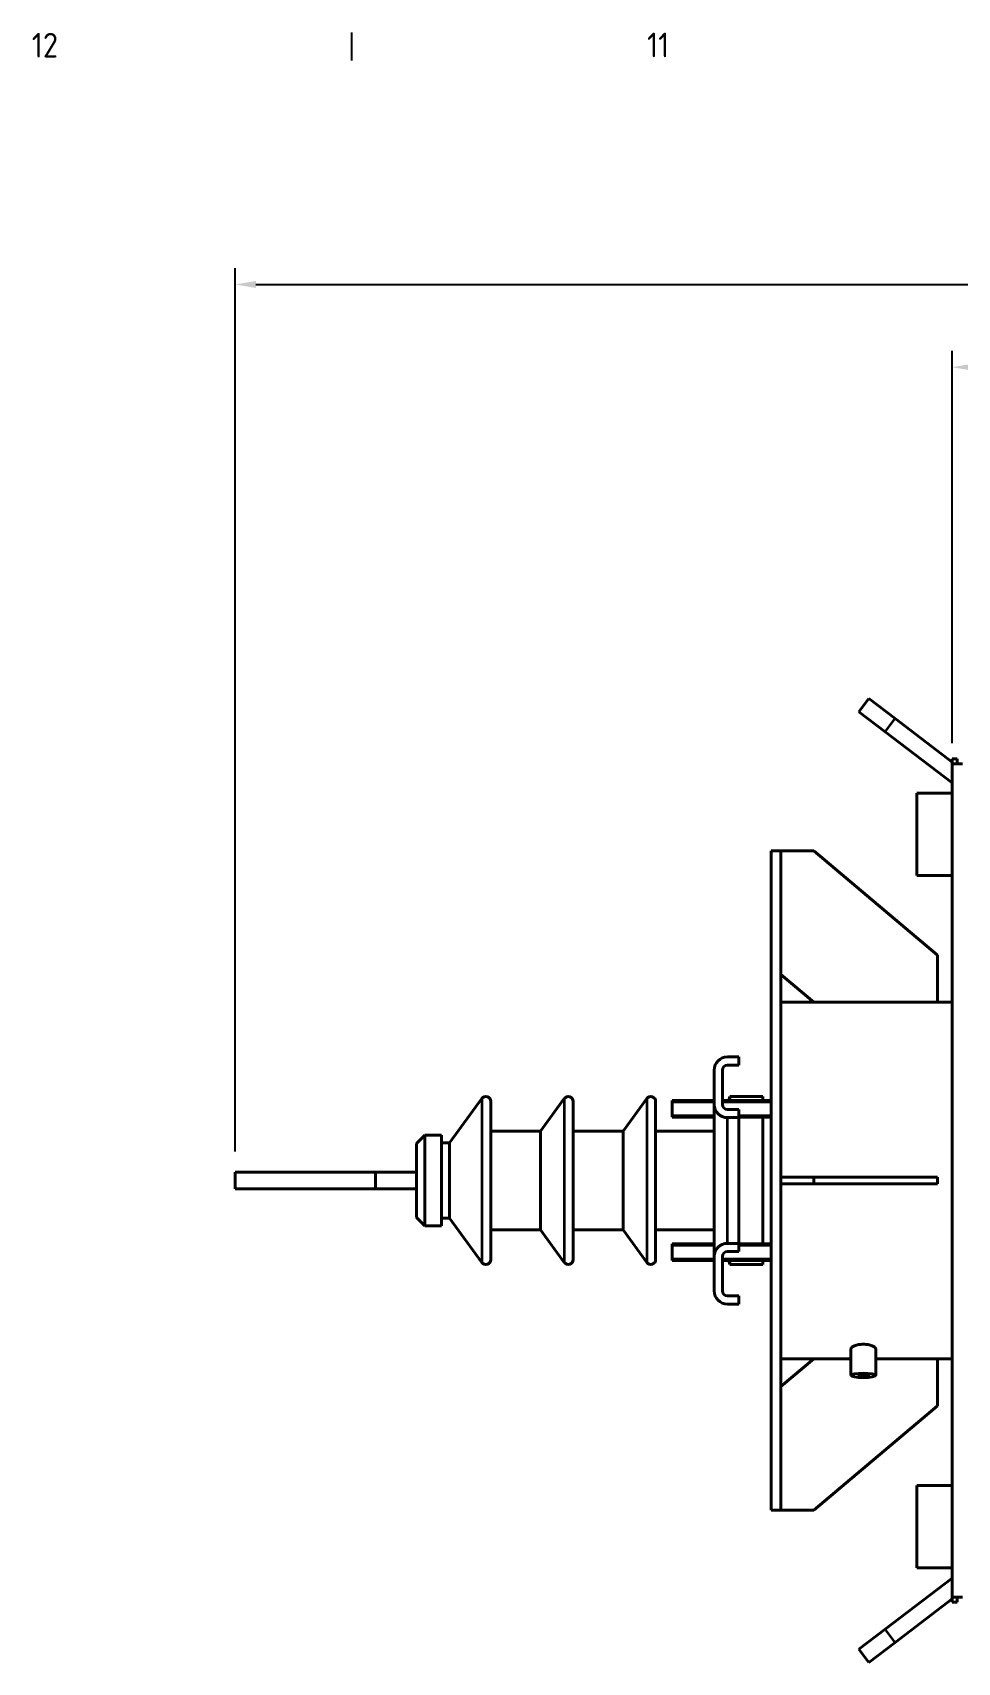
# Model space of a CAD drawing. Header units: millimetres. Extents: x 0 to 5945, y 0 to 4205.
# Drawn here: x 1664 to 2225, y 3133 to 4122 of the extents above; entities that cross this region are included whole.
import ezdxf

# ---------------------------------------------------------------- set-up
doc = ezdxf.new("R2010")
doc.units = ezdxf.units.MM
doc.header["$LTSCALE"] = 5
doc.layers.get('0').update_dxf_attribs({"color": 3, "lineweight": 25})
for name, color, linetype, lineweight in [('가시적인 것(ISO)', 3, 'Continuous', 40), ('가시적인 좁은 것(ISO)', 3, 'Continuous', 35), ('경계(ISO)', 7, 'Continuous', 25), ('치수(ISO)', 2, 'Continuous', 25)]:
    doc.layers.add(name, color=color, linetype=linetype, lineweight=lineweight)
doc.styles.add('문자 텍스트_PSTEK_POSCO', font='isocp.shx')
doc.styles.add('치수 텍스트_PSTEK_POSCO', font='isocp.shx')
doc.dimstyles.new('치수_PSTEK_POSCO', dxfattribs={"dimscale": 5, "dimtxt": 3.5, "dimasz": 2.5, "dimexe": 2, "dimexo": 2.5, "dimgap": 1, "dimtad": 1, "dimrnd": 1e-08, "dimdsep": 46, "dimtxsty": '치수 텍스트_PSTEK_POSCO', "dimcen": 0.09, "dimdle": 10, "dimclrd": 7, "dimclre": 7, "dimclrt": 2, "dimadec": 1, "dimazin": 2, "dimtfac": 1, "dimtmove": 0, "dimatfit": 3, "dimfxl": 0, "dimtolj": 1, "dimlwd": -1, "dimlwe": -1, "dimarcsym": 0})

# ---------------------------------------------------------------- blocks, each defined once
blk = doc.blocks.new('경계 Default Border')
at = {"layer": '경계(ISO)'}
blk.add_line((371.56, 821), (371.56, 824.4), dxfattribs=at)
at = {"layer": '경계(ISO)', "color": 2, "char_height": 3, "attachment_point": 7, "style": '문자 텍스트_PSTEK_POSCO'}
for s, insert in [('12', (332.72, 821.37)), ('11', (407.37, 821.4))]:
    blk.add_mtext(s, dxfattribs=dict(at, insert=insert))
blk = doc.blocks.new('*D29')
at = {"layer": 'Defpoints', "color": 0}
for p in [(2869.26, 3918.93), (2221.86, 3678.22), (2869.26, 3678.22)]:
    blk.add_point(p, dxfattribs=at)
at = {"layer": '치수(ISO)', "color": 7}
for p, q in [((2221.86, 3690.72), (2221.86, 3928.93)), ((2869.26, 3690.72), (2869.26, 3928.93)), ((2234.36, 3918.93), (2856.76, 3918.93))]:
    blk.add_line(p, q, dxfattribs=at)
for points in [[(2234.36, 3921.02), (2234.36, 3916.85), (2221.86, 3918.93)], [(2856.76, 3921.02), (2856.76, 3916.85), (2869.26, 3918.93)]]:
    blk.add_solid(points, dxfattribs=at)
at = {"layer": '치수(ISO)', "color": 2, "insert": (2518.78, 3932.68), "char_height": 17.5, "attachment_point": 4, "style": '치수 텍스트_PSTEK_POSCO'}
blk.add_mtext('\\A1;647.4', dxfattribs=at)
blk = doc.blocks.new('*D57')
at = {"layer": 'Defpoints', "color": 0}
for p in [(2943.06, 3969.15), (2943.06, 3489.42), (1787.06, 3430.42)]:
    blk.add_point(p, dxfattribs=at)
at = {"layer": '치수(ISO)', "color": 7}
for p, q in [((1787.06, 3442.92), (1787.06, 3979.15)), ((2943.06, 3501.92), (2943.06, 3979.15)), ((1799.56, 3969.15), (2930.56, 3969.15))]:
    blk.add_line(p, q, dxfattribs=at)
for points in [[(1799.56, 3971.24), (1799.56, 3967.07), (1787.06, 3969.15)], [(2930.56, 3971.24), (2930.56, 3967.07), (2943.06, 3969.15)]]:
    blk.add_solid(points, dxfattribs=at)
at = {"layer": '치수(ISO)', "color": 2, "insert": (2346.25, 3982.9), "char_height": 17.5, "attachment_point": 4, "style": '치수 텍스트_PSTEK_POSCO'}
blk.add_mtext('\\A1;1156', dxfattribs=at)

msp = doc.modelspace()

# ---------------------------------------------------------------- linework, layer by layer
at = {"layer": '가시적인 것(ISO)'}
for p, q in [((2171.444, 3717.862), (2165.369, 3709.919)), ((2181.255, 3697.769), (2165.369, 3709.919)), ((2171.444, 3717.862), (2187.33, 3705.712)), ((2221.857, 3679.303), (2187.33, 3705.712)), ((2181.255, 3697.769), (2221.857, 3666.714)), ((2225.057, 3681.325), (2221.857, 3681.325)), ((2221.857, 3678.225), (2221.857, 3681.325)), ((2225.057, 3681.325), (2225.057, 3678.225)), ((2221.857, 3172.625), (2221.857, 3678.225)), ((2222.714, 3678.225), (2221.857, 3678.225)), ((2228.257, 3678.225), (2222.714, 3678.225)), ((2200.557, 3660.425), (2200.557, 3610.425)), ((2221.857, 3660.425), (2200.557, 3660.425)), ((2112.057, 3625.425), (2112.057, 3225.425)), ((2118.057, 3625.425), (2112.057, 3625.425)), ((2118.057, 3625.425), (2118.057, 3625.415)), ((2138.057, 3625.425), (2118.057, 3625.425)), ((2118.057, 3427.425), (2118.057, 3625.415)), ((2213.057, 3562.237), (2138.057, 3625.425)), ((2200.557, 3610.425), (2221.857, 3610.425)), ((2213.057, 3533.575), (2213.057, 3562.237)), ((2118.057, 3550.425), (2138.057, 3533.575)), ((2138.057, 3533.575), (2118.057, 3533.575)), ((2138.057, 3533.575), (2213.057, 3533.575)), ((2221.857, 3533.575), (2213.057, 3533.575)), ((2077.593, 3471.562), (2077.593, 3492.425)), ((2082.593, 3492.425), (2082.593, 3471.562)), ((2085.593, 3500.425), (2092.593, 3500.425)), ((2092.593, 3495.425), (2085.593, 3495.425)), ((2092.593, 3500.425), (2092.593, 3495.425)), ((1917.057, 3448.248), (1936.63, 3475.188)), ((1942.057, 3473.425), (1942.057, 3377.425)), ((1972.271, 3455.425), (1986.63, 3475.188)), ((1992.057, 3473.425), (1992.057, 3377.425)), ((2022.271, 3455.425), (2036.63, 3475.188)), ((2042.057, 3473.425), (2042.057, 3377.425)), ((2052.057, 3473.912), (2052.057, 3463.912)), ((2077.593, 3473.912), (2052.057, 3473.912)), ((2077.593, 3379.288), (2077.593, 3471.562)), ((2112.057, 3473.912), (2082.593, 3473.912)), ((2086.523, 3473.912), (2087.057, 3476.425)), ((2087.057, 3476.425), (2087.057, 3473.912)), ((2107.057, 3476.425), (2087.057, 3476.425)), ((2107.057, 3476.425), (2107.057, 3473.912)), ((2077.593, 3463.912), (2052.057, 3463.912)), ((2085.593, 3468.562), (2092.593, 3468.562)), ((2092.593, 3463.562), (2085.593, 3463.562)), ((2092.593, 3468.562), (2092.593, 3463.562)), ((2112.057, 3463.912), (2092.593, 3463.912)), ((2092.593, 3387.288), (2092.593, 3463.562)), ((2107.057, 3463.912), (2107.057, 3386.938)), ((1897.057, 3447.925), (1902.057, 3452.925)), ((1902.057, 3452.925), (1902.057, 3397.925)), ((1912.057, 3452.925), (1902.057, 3452.925)), ((1912.057, 3452.925), (1912.057, 3397.925)), ((1972.271, 3455.425), (1942.057, 3455.425)), ((1972.271, 3455.425), (1972.271, 3395.425)), ((2022.271, 3455.425), (1992.057, 3455.425)), ((2022.271, 3455.425), (2022.271, 3395.425)), ((2077.593, 3455.425), (2042.057, 3455.425)), ((1897.057, 3447.925), (1897.057, 3402.925)), ((1917.057, 3448.248), (1912.057, 3448.248)), ((1917.057, 3448.248), (1917.057, 3402.601)), ((1787.057, 3430.425), (1872.057, 3430.425)), ((1787.057, 3420.425), (1787.057, 3430.425)), ((1872.057, 3430.425), (1897.057, 3430.425)), ((1872.057, 3420.425), (1872.057, 3430.425)), ((2118.057, 3425.425), (2118.057, 3427.425)), ((2118.057, 3427.425), (2138.057, 3427.425)), ((2118.057, 3423.425), (2118.057, 3425.425)), ((2118.057, 3225.435), (2118.057, 3423.425)), ((2138.057, 3423.425), (2118.057, 3423.425)), ((2138.057, 3427.425), (2213.057, 3427.425)), ((2138.057, 3427.425), (2138.057, 3423.425)), ((2213.057, 3423.425), (2138.057, 3423.425)), ((2213.057, 3427.425), (2213.057, 3423.425)), ((1872.057, 3420.425), (1787.057, 3420.425)), ((1897.057, 3420.425), (1872.057, 3420.425)), ((1897.057, 3402.925), (1902.057, 3397.925)), ((1917.057, 3402.601), (1912.057, 3402.601)), ((1917.057, 3402.601), (1936.63, 3375.661)), ((1912.057, 3397.925), (1902.057, 3397.925)), ((1972.271, 3395.425), (1942.057, 3395.425)), ((1972.271, 3395.425), (1986.63, 3375.661)), ((2022.271, 3395.425), (1992.057, 3395.425)), ((2022.271, 3395.425), (2036.63, 3375.661)), ((2077.593, 3395.425), (2042.057, 3395.425)), ((2052.057, 3386.938), (2052.057, 3376.938)), ((2077.593, 3386.938), (2052.057, 3386.938)), ((2085.593, 3387.288), (2092.593, 3387.288)), ((2092.593, 3387.288), (2092.593, 3382.288)), ((2112.057, 3386.938), (2092.593, 3386.938)), ((2077.593, 3376.938), (2052.057, 3376.938)), ((2077.593, 3358.425), (2077.593, 3379.288)), ((2082.593, 3379.288), (2082.593, 3358.425)), ((2112.057, 3376.938), (2082.593, 3376.938)), ((2092.593, 3382.288), (2085.593, 3382.288)), ((2086.523, 3376.938), (2087.057, 3374.425)), ((2087.057, 3376.938), (2087.057, 3374.425)), ((2107.057, 3374.425), (2087.057, 3374.425)), ((2107.057, 3376.938), (2107.057, 3374.425)), ((2085.593, 3355.425), (2092.593, 3355.425)), ((2092.593, 3355.425), (2092.593, 3350.425)), ((2092.593, 3350.425), (2085.593, 3350.425)), ((2160.557, 3307.139), (2160.557, 3323.273)), ((2175.557, 3307.139), (2175.557, 3323.273)), ((2138.057, 3317.275), (2118.057, 3300.425)), ((2138.057, 3317.275), (2118.057, 3317.275)), ((2160.557, 3317.275), (2138.057, 3317.275)), ((2213.057, 3317.275), (2175.557, 3317.275)), ((2213.057, 3288.612), (2213.057, 3317.275)), ((2221.857, 3317.275), (2213.057, 3317.275)), ((2138.057, 3225.425), (2213.057, 3288.612)), ((2200.557, 3240.425), (2200.557, 3190.425)), ((2221.857, 3240.425), (2200.557, 3240.425)), ((2118.057, 3225.425), (2112.057, 3225.425)), ((2118.057, 3225.435), (2118.057, 3225.425)), ((2118.057, 3225.425), (2138.057, 3225.425)), ((2221.857, 3190.425), (2200.557, 3190.425)), ((2181.255, 3153.081), (2221.857, 3184.136)), ((2221.857, 3171.546), (2187.33, 3145.138)), ((2221.857, 3172.625), (2222.714, 3172.625)), ((2221.857, 3169.525), (2221.857, 3172.625)), ((2225.057, 3169.525), (2221.857, 3169.525)), ((2222.714, 3172.625), (2228.257, 3172.625)), ((2225.057, 3172.625), (2225.057, 3169.525)), ((2165.369, 3140.93), (2181.255, 3153.081)), ((2187.33, 3145.138), (2171.444, 3132.987)), ((2165.369, 3140.93), (2171.444, 3132.987))]:
    msp.add_line(p, q, dxfattribs=at)
for centre, radius, start, end in [((2085.593, 3492.425), 8, 90, 180), ((2085.593, 3492.425), 3, 90, 180), ((1939.057, 3473.425), 3, 0, 144), ((1989.057, 3473.425), 3, 0, 144), ((2039.057, 3473.425), 3, 0, 144), ((2085.593, 3471.562), 8, 180, 270), ((2085.593, 3471.562), 3, 180, 270), ((2085.593, 3379.288), 8, 90, 180), ((1939.057, 3377.425), 3, 216, 0), ((1989.057, 3377.425), 3, 216, 0), ((2039.057, 3377.425), 3, 216, 0), ((2085.593, 3379.288), 3, 90, 180), ((2085.593, 3358.425), 8, 180, 270), ((2085.593, 3358.425), 3, 180, 270)]:
    msp.add_arc(centre, radius, start, end, dxfattribs=at)
for major_axis in [(-7.5, 0), (-3.323, 0)]:
    msp.add_ellipse((2168.057, 3307.139), major_axis=major_axis, ratio=0.1736482, dxfattribs=at)
msp.add_open_spline([(2160.557, 3323.273), (2160.557, 3323.587), (2160.745, 3323.935), (2161.51, 3324.599), (2162.086, 3324.916), (2163.415, 3325.426), (2164.256, 3325.654), (2166.103, 3325.96), (2167.11, 3326.038), (2168.999, 3326.038), (2170.001, 3325.961), (2171.842, 3325.657), (2172.68, 3325.431), (2174.014, 3324.923), (2174.595, 3324.605), (2175.367, 3323.938), (2175.557, 3323.588), (2175.557, 3323.273)], degree=3, knots=[1.1350359, 1.1350359, 1.1350359, 1.1350359, 1.421396, 1.421396, 1.7077561, 1.7077561, 1.9917118, 1.9917118, 2.2756675, 2.2756675, 2.5582329, 2.5582329, 2.8407982, 2.8407982, 3.1285473, 3.1285473, 3.4162964, 3.4162964, 3.4162964, 3.4162964], dxfattribs=at)
at = {"layer": '가시적인 좁은 것(ISO)'}
for p, q in [((2181.255, 3697.769), (2187.33, 3705.712)), ((1936.63, 3475.188), (1936.63, 3375.661)), ((1986.63, 3475.188), (1986.63, 3375.661)), ((2036.63, 3475.188), (2036.63, 3375.661)), ((2077.593, 3473.015), (2052.057, 3473.015)), ((2112.057, 3473.015), (2082.593, 3473.015)), ((2052.057, 3464.809), (2077.593, 3464.809)), ((2085.593, 3387.288), (2085.593, 3463.562)), ((2092.593, 3464.809), (2112.057, 3464.809)), ((2077.593, 3386.041), (2052.057, 3386.041)), ((2112.057, 3386.041), (2092.593, 3386.041)), ((2052.057, 3377.835), (2077.593, 3377.835)), ((2082.593, 3377.835), (2112.057, 3377.835)), ((2187.33, 3145.138), (2181.255, 3153.081))]:
    msp.add_line(p, q, dxfattribs=at)

# ---------------------------------------------------------------- block references
at = {"xscale": 5, "yscale": 5, "zscale": 5}
msp.add_blockref('경계 Default Border', (0, 0), dxfattribs=at)

# ---------------------------------------------------------------- dimensions: what is measured, and where the dimension line sits
at = {"layer": '치수(ISO)', "color": 7}
dim = msp.add_linear_dim(base=(2943.057, 3969.153), p1=(1787.057, 3430.425), p2=(2943.057, 3489.425), angle=180, dimstyle='치수_PSTEK_POSCO', override={"dimdec": 2, "dimtp": 0, "dimtm": 0, "dimtdec": 2, "dimtofl": 0, "dimatfit": 1}, dxfattribs=at)
dim.commit()
dim.dimension.update_dxf_attribs({"geometry": '*D57', "text_midpoint": (2365.057, 3969.153), "dimtype": 160})
dim = msp.add_linear_dim(base=(2869.257, 3918.934), p1=(2221.857, 3678.225), p2=(2869.257, 3678.225), dimstyle='치수_PSTEK_POSCO', override={"dimdec": 2, "dimtp": 0, "dimtm": 0, "dimtdec": 2, "dimtofl": 0, "dimatfit": 1}, dxfattribs=at)
dim.commit()
dim.dimension.update_dxf_attribs({"geometry": '*D29', "text_midpoint": (2545.557, 3918.934), "dimtype": 160})

doc.saveas('drawing.dxf')
